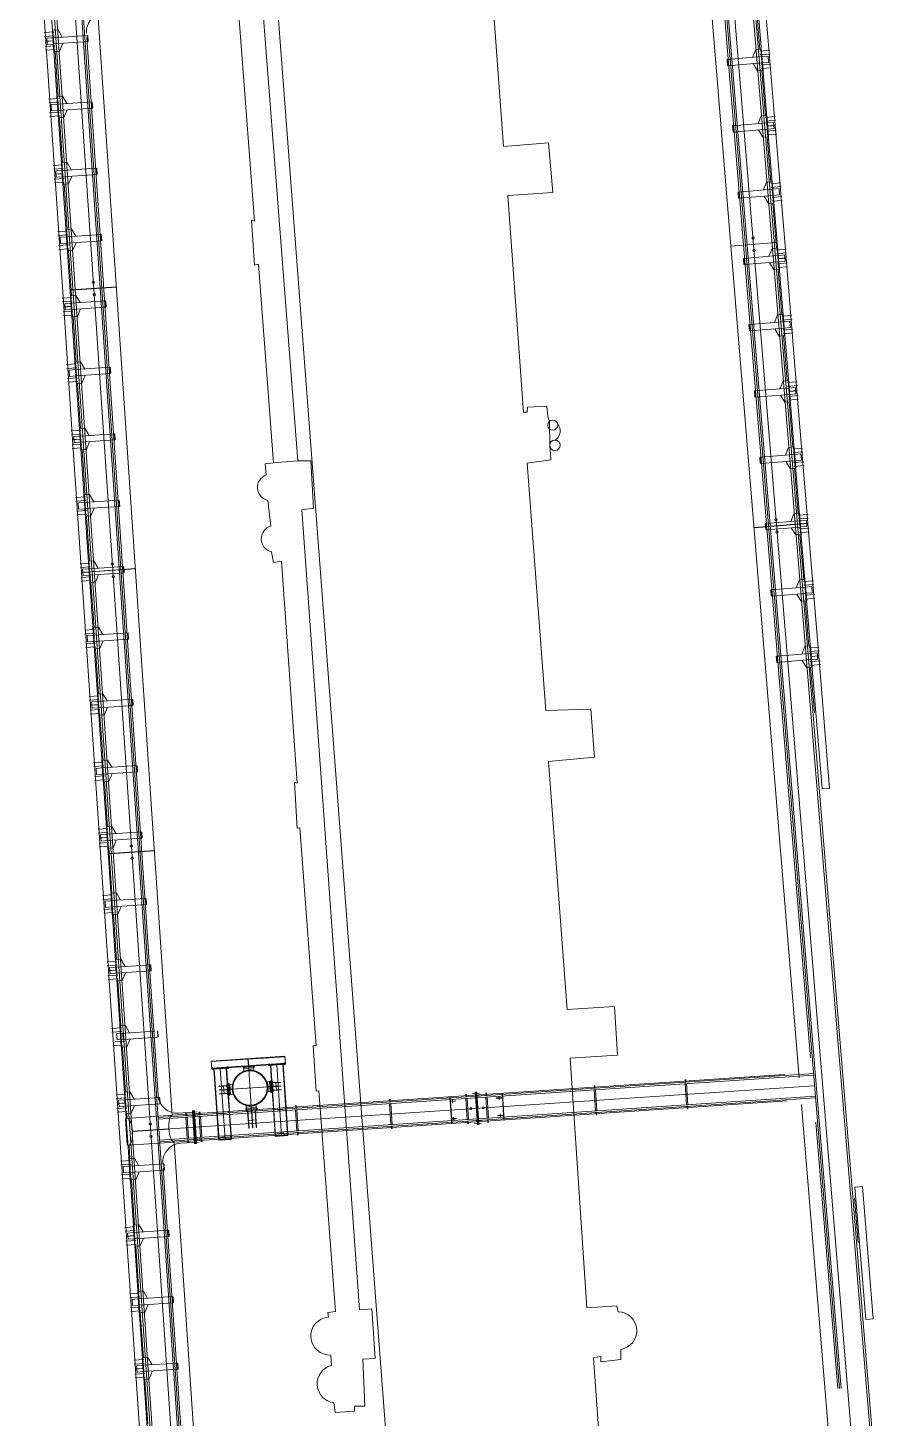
# Model space of a CAD drawing. Header units: millimetres. Extents: x 0 to 840, y 0 to 594.
# Drawn here: x 666.805 to 668.84, y 205.721 to 209.044 of the extents above; entities that cross this region are included whole.
import ezdxf

# ---------------------------------------------------------------- set-up
doc = ezdxf.new("R2010")
doc.units = ezdxf.units.MM
doc.layers.add('AC-0000-BESTAAND-co-06', color=1, linetype='Continuous')

msp = doc.modelspace()

# ---------------------------------------------------------------- linework, layer by layer
at = {"layer": 'AC-0000-BESTAAND-co-06', "linetype": 'Continuous', "lineweight": 13, "transparency": 33554687}
for p, q in [((668.3753, 210.5183), (668.8009, 205.3476)), ((668.3668, 210.3876), (668.7451, 205.7922)), ((668.3706, 210.3879), (668.749, 205.7925)), ((668.4307, 210.3929), (668.8351, 205.4805)), ((668.4355, 210.3933), (668.8399, 205.4809)), ((666.8565, 209.9923), (667.1812, 205.1853)), ((666.8191, 209.8064), (667.1197, 205.3643)), ((666.8239, 209.8067), (667.1245, 205.3647)), ((666.8841, 209.8108), (667.1632, 205.686)), ((666.888, 209.811), (667.1886, 205.369)), ((668.4318, 209.1756), (668.649, 206.5349)), ((668.4666, 209.123), (668.6758, 206.5823)), ((666.9731, 209.0676), (667.1502, 206.445)), ((668.5456, 209.0998), (668.5545, 208.9922)), ((666.8677, 209.0339), (666.844, 209.0323)), ((666.8683, 209.0249), (666.8446, 209.0233)), ((666.87, 209.001), (666.8462, 208.9993)), ((666.9478, 209.0258), (666.8663, 209.0203)), ((666.8664, 209.0197), (666.8673, 209.0059)), ((666.8673, 209.0053), (666.9488, 209.0108)), ((666.9457, 209.0206), (667.1175, 206.4814)), ((666.9488, 209.0108), (666.9478, 209.0258)), ((666.8706, 208.992), (666.8468, 208.9904)), ((666.8702, 208.9874), (666.8775, 208.8797)), ((668.4769, 208.9684), (668.5583, 208.9751)), ((668.4782, 208.9534), (668.4769, 208.9684)), ((668.5549, 208.9883), (668.5786, 208.9903)), ((668.5556, 208.9794), (668.5793, 208.9813)), ((668.5583, 208.9745), (668.5595, 208.9607)), ((668.5595, 208.9601), (668.4782, 208.9534)), ((668.5576, 208.9554), (668.5813, 208.9574)), ((668.5583, 208.9465), (668.582, 208.9484)), ((668.5592, 208.942), (668.5681, 208.8344)), ((666.8785, 208.8752), (666.8547, 208.8736)), ((666.8791, 208.8663), (666.8554, 208.8647)), ((666.8807, 208.8423), (666.857, 208.8407)), ((666.9585, 208.8671), (666.8771, 208.8616)), ((666.8771, 208.861), (666.878, 208.8472)), ((666.8781, 208.8466), (666.9595, 208.8522)), ((666.9595, 208.8522), (666.9585, 208.8671)), ((666.8813, 208.8333), (666.8576, 208.8317)), ((666.8809, 208.8288), (666.8882, 208.721)), ((668.49, 208.8099), (668.5713, 208.8166)), ((668.4912, 208.7949), (668.49, 208.8099)), ((668.5726, 208.8016), (668.4912, 208.7949)), ((668.5679, 208.8299), (668.5916, 208.8318)), ((668.5687, 208.8209), (668.5923, 208.8228)), ((668.5714, 208.816), (668.5725, 208.8022)), ((668.5706, 208.797), (668.5943, 208.7989)), ((668.5714, 208.788), (668.5951, 208.79)), ((668.5722, 208.7836), (668.5811, 208.6759)), ((666.8892, 208.7166), (666.8655, 208.715)), ((666.8898, 208.7076), (666.8661, 208.706)), ((666.9692, 208.7085), (666.8878, 208.703)), ((666.8878, 208.7024), (666.8888, 208.6886)), ((666.9702, 208.6935), (666.9692, 208.7085)), ((666.8914, 208.6837), (666.8677, 208.6821)), ((666.892, 208.6747), (666.8683, 208.6731)), ((666.8888, 208.688), (666.9702, 208.6935)), ((666.8917, 208.6702), (666.8989, 208.5624)), ((668.581, 208.6714), (668.6047, 208.6733)), ((668.503, 208.6514), (668.5844, 208.6581)), ((668.5043, 208.6365), (668.503, 208.6514)), ((668.5856, 208.6432), (668.5043, 208.6365)), ((668.5817, 208.6624), (668.6054, 208.6644)), ((668.5837, 208.6385), (668.6074, 208.6405)), ((668.5844, 208.6575), (668.5856, 208.6438)), ((668.5844, 208.6295), (668.6081, 208.6315)), ((668.5853, 208.6251), (668.5942, 208.5175)), ((666.8999, 208.558), (666.8762, 208.5564)), ((666.9005, 208.549), (666.8768, 208.5474)), ((666.98, 208.5499), (666.8985, 208.5443)), ((666.8986, 208.5437), (666.8995, 208.53)), ((666.981, 208.5349), (666.98, 208.5499)), ((666.9022, 208.525), (666.8784, 208.5234)), ((666.9028, 208.5161), (666.879, 208.5145)), ((666.8995, 208.5294), (666.981, 208.5349)), ((666.9024, 208.5115), (666.9096, 208.4038)), ((668.594, 208.5129), (668.6177, 208.5149)), ((668.5948, 208.504), (668.6184, 208.5059)), ((668.5161, 208.493), (668.5974, 208.4997)), ((668.5173, 208.478), (668.5161, 208.493)), ((668.5987, 208.4847), (668.5173, 208.478)), ((668.5967, 208.48), (668.6204, 208.482)), ((668.5975, 208.4991), (668.5986, 208.4853)), ((668.5975, 208.4711), (668.6211, 208.473)), ((668.5983, 208.4666), (668.6072, 208.359)), ((666.9107, 208.3993), (666.8869, 208.3977)), ((666.9113, 208.3903), (666.8876, 208.3887)), ((666.9907, 208.3912), (666.9093, 208.3857)), ((666.9093, 208.3851), (666.9102, 208.3713)), ((666.9103, 208.3707), (666.9917, 208.3762)), ((666.9917, 208.3762), (666.9907, 208.3912)), ((666.9129, 208.3664), (666.8892, 208.3648)), ((666.9135, 208.3574), (666.8898, 208.3558)), ((666.9131, 208.3529), (666.9204, 208.2451)), ((668.5291, 208.3345), (668.6105, 208.3412)), ((668.6071, 208.3545), (668.6307, 208.3564)), ((668.6078, 208.3455), (668.6315, 208.3474)), ((668.6105, 208.3406), (668.6117, 208.3269)), ((668.5304, 208.3196), (668.5291, 208.3345)), ((668.6117, 208.3263), (668.5304, 208.3196)), ((668.6098, 208.3216), (668.6335, 208.3235)), ((668.6105, 208.3126), (668.6342, 208.3146)), ((668.6114, 208.3082), (668.6202, 208.2005)), ((666.9214, 208.2407), (666.8977, 208.2391)), ((666.922, 208.2317), (666.8983, 208.2301)), ((666.9236, 208.2078), (666.8999, 208.2062)), ((667.0014, 208.2326), (666.92, 208.2271)), ((666.92, 208.2265), (666.921, 208.2127)), ((666.921, 208.2121), (667.0024, 208.2176)), ((667.0024, 208.2176), (667.0014, 208.2326)), ((666.9242, 208.1988), (666.9005, 208.1972)), ((666.9238, 208.1942), (666.9311, 208.0865)), ((668.5422, 208.176), (668.6235, 208.1827)), ((668.5434, 208.1611), (668.5422, 208.176)), ((668.6201, 208.196), (668.6438, 208.198)), ((668.6208, 208.187), (668.6445, 208.189)), ((668.6236, 208.1821), (668.6247, 208.1684)), ((668.6247, 208.1678), (668.5434, 208.1611)), ((668.6228, 208.1631), (668.6465, 208.1651)), ((668.6235, 208.1541), (668.6472, 208.1561)), ((668.6244, 208.1497), (668.6333, 208.0421)), ((666.9321, 208.0821), (666.9084, 208.0804)), ((666.9327, 208.0731), (666.909, 208.0715)), ((667.0122, 208.0739), (666.9307, 208.0684)), ((667.0132, 208.059), (667.0122, 208.0739)), ((666.9344, 208.0491), (666.9106, 208.0475)), ((666.935, 208.0402), (666.9113, 208.0385)), ((666.9308, 208.0678), (666.9317, 208.0541)), ((666.9318, 208.0535), (667.0132, 208.059)), ((668.6331, 208.0375), (668.6568, 208.0395)), ((666.9345, 208.0356), (666.9418, 207.9279)), ((668.5552, 208.0176), (668.6366, 208.0243)), ((668.5564, 208.0026), (668.5552, 208.0176)), ((668.6378, 208.0093), (668.5564, 208.0026)), ((668.6339, 208.0286), (668.6576, 208.0305)), ((668.6359, 208.0047), (668.6595, 208.0066)), ((668.6366, 208.0237), (668.6377, 208.0099)), ((668.6366, 207.9957), (668.6603, 207.9976)), ((668.6375, 207.9912), (668.6463, 207.8836)), ((666.9429, 207.9234), (666.9192, 207.9218)), ((666.9435, 207.9144), (666.9198, 207.9128)), ((667.0229, 207.9153), (666.9415, 207.9098)), ((666.9415, 207.9092), (666.9424, 207.8954)), ((667.0239, 207.9003), (667.0229, 207.9153)), ((666.9451, 207.8905), (666.9214, 207.8889)), ((666.9457, 207.8815), (666.922, 207.8799)), ((666.9425, 207.8948), (667.0239, 207.9003)), ((666.9452, 207.877), (666.9525, 207.7692)), ((668.6462, 207.8791), (668.6699, 207.881)), ((668.6469, 207.8701), (668.6706, 207.8721)), ((668.5683, 207.8591), (668.6496, 207.8658)), ((668.5695, 207.8442), (668.5683, 207.8591)), ((668.6508, 207.8509), (668.5695, 207.8442)), ((668.6489, 207.8462), (668.6726, 207.8481)), ((668.6496, 207.8372), (668.6733, 207.8392)), ((668.6497, 207.8652), (668.6508, 207.8515)), ((668.6505, 207.8328), (668.6594, 207.7251)), ((666.9536, 207.7648), (666.9299, 207.7632)), ((666.9542, 207.7558), (666.9305, 207.7542)), ((667.0336, 207.7567), (666.9522, 207.7512)), ((666.9522, 207.7506), (666.9532, 207.7368)), ((666.9532, 207.7362), (667.0347, 207.7417)), ((667.0347, 207.7417), (667.0336, 207.7567)), ((666.9558, 207.7319), (666.9321, 207.7303)), ((666.9564, 207.7229), (666.9327, 207.7213)), ((666.9559, 207.7183), (666.9632, 207.6106)), ((668.5813, 207.7007), (668.6627, 207.7073)), ((668.6592, 207.7206), (668.6829, 207.7226)), ((668.66, 207.7116), (668.6837, 207.7136)), ((668.6627, 207.7067), (668.6638, 207.693)), ((668.5825, 207.6857), (668.5813, 207.7007)), ((668.6639, 207.6924), (668.5825, 207.6857)), ((668.6619, 207.6877), (668.6856, 207.6897)), ((668.6627, 207.6788), (668.6864, 207.6807)), ((668.663, 207.6737), (668.6719, 207.566)), ((666.9643, 207.6061), (666.9406, 207.6045)), ((666.9649, 207.5972), (666.9412, 207.5956)), ((666.9666, 207.5732), (666.9429, 207.5716)), ((667.0444, 207.598), (666.9629, 207.5925)), ((666.963, 207.5919), (666.9639, 207.5782)), ((666.964, 207.5776), (667.0454, 207.5831)), ((667.0454, 207.5831), (667.0444, 207.598)), ((666.9672, 207.5642), (666.9435, 207.5626)), ((666.9667, 207.5597), (666.9739, 207.4519)), ((668.5944, 207.5422), (668.6757, 207.5489)), ((668.5956, 207.5272), (668.5944, 207.5422)), ((668.6723, 207.5621), (668.696, 207.5641)), ((668.673, 207.5532), (668.6967, 207.5551)), ((668.6757, 207.5483), (668.6769, 207.5345)), ((668.6769, 207.5339), (668.5956, 207.5272)), ((668.675, 207.5293), (668.6987, 207.5312)), ((668.6757, 207.5203), (668.6994, 207.5222)), ((668.6761, 207.5152), (668.6849, 207.4076)), ((666.9751, 207.4475), (666.9514, 207.4459)), ((667.0551, 207.4394), (666.9737, 207.4339)), ((667.0561, 207.4244), (667.0551, 207.4394)), ((666.9757, 207.4385), (666.952, 207.4369)), ((666.9773, 207.4146), (666.9536, 207.413)), ((666.9779, 207.4056), (666.9542, 207.404)), ((666.9737, 207.4333), (666.9747, 207.4195)), ((666.9747, 207.4189), (667.0561, 207.4244)), ((666.9774, 207.4011), (666.9847, 207.2933)), ((666.9858, 207.2889), (666.9621, 207.2873)), ((666.9864, 207.2799), (666.9627, 207.2783)), ((667.0658, 207.2808), (666.9844, 207.2752)), ((666.9845, 207.2746), (666.9854, 207.2609)), ((667.0669, 207.2658), (667.0658, 207.2808)), ((666.988, 207.2559), (666.9643, 207.2543)), ((666.9886, 207.247), (666.9649, 207.2454)), ((666.9854, 207.2603), (667.0669, 207.2658)), ((666.9881, 207.2424), (666.9954, 207.1347)), ((666.9965, 207.1302), (666.9728, 207.1286)), ((666.9972, 207.1213), (666.9734, 207.1196)), ((667.0766, 207.1221), (666.9951, 207.1166)), ((666.9952, 207.116), (666.9961, 207.1022)), ((666.9962, 207.1016), (667.0776, 207.1072)), ((667.0776, 207.1072), (667.0766, 207.1221)), ((666.9988, 207.0973), (666.9751, 207.0957)), ((666.9994, 207.0883), (666.9757, 207.0867)), ((666.9988, 207.0838), (667.0061, 206.976)), ((667.0073, 206.9716), (666.9836, 206.97)), ((667.0079, 206.9626), (666.9842, 206.961)), ((667.0873, 206.9635), (667.0059, 206.958)), ((667.0059, 206.9574), (667.0069, 206.9436)), ((667.0069, 206.943), (667.0883, 206.9485)), ((667.0883, 206.9485), (667.0873, 206.9635)), ((667.0095, 206.9387), (666.9858, 206.9371)), ((667.0101, 206.9297), (666.9864, 206.9281)), ((667.0095, 206.9251), (667.0168, 206.8174)), ((667.018, 206.813), (666.9943, 206.8114)), ((667.0186, 206.804), (666.9949, 206.8024)), ((667.0202, 206.78), (666.9965, 206.7784)), ((667.0981, 206.8048), (667.0166, 206.7993)), ((667.0167, 206.7987), (667.0176, 206.785)), ((667.0176, 206.7844), (667.0991, 206.7899)), ((667.0991, 206.7899), (667.0981, 206.8048)), ((667.0209, 206.7711), (666.9971, 206.7694)), ((667.0202, 206.7665), (667.0275, 206.6587)), ((667.0288, 206.6543), (667.005, 206.6527)), ((667.0294, 206.6453), (667.0056, 206.6437)), ((667.1088, 206.6462), (667.0274, 206.6407)), ((667.1158, 206.6317), (667.1148, 206.6467)), ((667.0316, 206.6124), (667.0079, 206.6108)), ((667.037, 206.6219), (667.0132, 206.6203)), ((667.0334, 206.6406), (667.0343, 206.6268)), ((667.0343, 206.6262), (667.1158, 206.6317)), ((667.031, 206.6079), (667.0382, 206.5001)), ((667.2433, 206.5743), (667.4194, 206.5861)), ((667.2434, 206.5732), (667.4195, 206.585)), ((667.4206, 206.5682), (667.4194, 206.5862)), ((667.1161, 206.4397), (668.6833, 206.5448)), ((667.1629, 206.4459), (668.6132, 206.5429)), ((667.2445, 206.5564), (667.2433, 206.5743)), ((667.2444, 206.5575), (667.4206, 206.5693)), ((667.2445, 206.5564), (667.4206, 206.5682)), ((667.2472, 206.5534), (667.2467, 206.5599)), ((667.2498, 206.5555), (667.2802, 206.5576)), ((667.2498, 206.5555), (667.2567, 206.4521)), ((667.2506, 206.5556), (667.262, 206.3862)), ((667.265, 206.5565), (667.2763, 206.3871)), ((667.2794, 206.5575), (667.2907, 206.3881)), ((667.2802, 206.5576), (667.2828, 206.5186)), ((667.2831, 206.5558), (667.2827, 206.5623)), ((667.3469, 206.5608), (667.3185, 206.5589)), ((667.3206, 206.5615), (667.3445, 206.5631)), ((667.3206, 206.5615), (667.3213, 206.5508)), ((667.3449, 206.5583), (667.3209, 206.5567)), ((667.3322, 206.5682), (667.3399, 206.4522)), ((667.3326, 206.5615), (667.3328, 206.5594)), ((667.3445, 206.5631), (667.3453, 206.5524)), ((667.3825, 206.5625), (667.382, 206.569)), ((667.3851, 206.5646), (667.3877, 206.5257)), ((667.3859, 206.5647), (667.3973, 206.3953)), ((667.4207, 206.567), (667.3911, 206.565)), ((667.4003, 206.5656), (667.4116, 206.3962)), ((667.4147, 206.5666), (667.426, 206.3972)), ((667.4155, 206.5667), (667.4224, 206.4633)), ((667.4184, 206.5649), (667.418, 206.5714)), ((667.0985, 206.4095), (668.6847, 206.5156)), ((667.1164, 206.4358), (668.6836, 206.5409)), ((667.273, 206.5145), (667.2735, 206.5064)), ((667.3941, 206.5141), (667.278, 206.5063)), ((667.2799, 206.5064), (667.3932, 206.514)), ((667.2828, 206.5186), (667.2844, 206.4947)), ((667.2832, 206.5187), (667.2938, 206.5194)), ((667.2832, 206.5187), (667.2848, 206.4947)), ((667.2854, 206.521), (667.2873, 206.4927)), ((667.288, 206.519), (667.2896, 206.495)), ((667.3873, 206.5257), (667.3767, 206.525)), ((667.3825, 206.5254), (667.3841, 206.5014)), ((667.3848, 206.5278), (667.3867, 206.4994)), ((667.3873, 206.5257), (667.3889, 206.5017)), ((667.3877, 206.5257), (667.3893, 206.5018)), ((667.3934, 206.5141), (667.3913, 206.5139)), ((667.398, 206.5229), (667.3985, 206.5149)), ((667.3986, 206.514), (667.3991, 206.5059)), ((667.0395, 206.4957), (667.0158, 206.4941)), ((667.0401, 206.4867), (667.0164, 206.4851)), ((667.1195, 206.4876), (667.0381, 206.4821)), ((667.0381, 206.4815), (667.0391, 206.4677)), ((667.1205, 206.4726), (667.1195, 206.4876)), ((667.1198, 206.3858), (668.6877, 206.491)), ((667.12, 206.3819), (668.688, 206.4871)), ((667.1673, 206.382), (668.6197, 206.4792)), ((667.2736, 206.5055), (667.2741, 206.4975)), ((667.2844, 206.4947), (667.2871, 206.4542)), ((667.2848, 206.4947), (667.2955, 206.4954)), ((667.3889, 206.5017), (667.3783, 206.501)), ((667.3893, 206.5018), (667.392, 206.4612)), ((667.8198, 206.4826), (667.8204, 206.4743)), ((667.8846, 206.4982), (667.868, 206.4971)), ((667.8785, 206.492), (667.8787, 206.4896)), ((667.8839, 206.4924), (667.8841, 206.49)), ((667.9312, 206.4901), (667.9317, 206.4819)), ((667.0417, 206.4628), (667.018, 206.4612)), ((667.0423, 206.4538), (667.0186, 206.4522)), ((667.0391, 206.4671), (667.1205, 206.4726)), ((667.1629, 206.4459), (667.0408, 206.4377)), ((667.0417, 206.4487), (667.0424, 206.4378)), ((667.2093, 206.453), (667.1647, 206.45)), ((667.2059, 206.447), (667.206, 206.4445)), ((667.2113, 206.4473), (667.2114, 206.4449)), ((667.2567, 206.4521), (667.261, 206.3883)), ((667.2871, 206.4542), (667.2914, 206.3903)), ((667.3536, 206.4614), (667.3252, 206.4595)), ((667.3276, 206.4573), (667.3269, 206.468)), ((667.3512, 206.4637), (667.3272, 206.4621)), ((667.3515, 206.4589), (667.3276, 206.4573)), ((667.3515, 206.4585), (667.3276, 206.4569)), ((667.3395, 206.4589), (667.3394, 206.4609)), ((667.3515, 206.4589), (667.3508, 206.4696)), ((667.392, 206.4612), (667.3963, 206.3974)), ((667.4224, 206.4633), (667.4267, 206.3995)), ((667.934, 206.4482), (667.9346, 206.44)), ((668.7471, 205.3432), (668.6542, 206.4712)), ((667.0408, 206.4377), (667.0391, 206.4376)), ((667.0391, 206.4376), (667.0434, 206.3737)), ((667.142, 206.4127), (667.0552, 206.4068)), ((667.1421, 206.4121), (667.0552, 206.4062)), ((667.3327, 206.4327), (667.3408, 206.4332)), ((667.3417, 206.4333), (667.3497, 206.4339)), ((667.8226, 206.4407), (667.8232, 206.4324)), ((667.8894, 206.4264), (667.8729, 206.4253)), ((667.8826, 206.4317), (667.8824, 206.4342)), ((667.888, 206.4321), (667.8878, 206.4345)), ((668.6884, 206.4289), (668.7409, 205.7918)), ((667.1673, 206.382), (667.0452, 206.3739)), ((667.1545, 206.3812), (667.2351, 205.1889)), ((667.2141, 206.3812), (667.1696, 206.3781)), ((667.2099, 206.3867), (667.2098, 206.3891)), ((667.2153, 206.387), (667.2152, 206.3895)), ((667.261, 206.3883), (667.2611, 206.3861)), ((667.2915, 206.3881), (667.2611, 206.3861)), ((667.2914, 206.3903), (667.2915, 206.3881)), ((667.3963, 206.3974), (667.3964, 206.3952)), ((667.3964, 206.3952), (667.4268, 206.3972)), ((667.4267, 206.3995), (667.4268, 206.3972)), ((667.0452, 206.3739), (667.0434, 206.3737)), ((667.0468, 206.374), (667.049, 206.3415)), ((667.0502, 206.337), (667.0265, 206.3354)), ((667.0508, 206.3281), (667.0271, 206.3265)), ((667.1303, 206.3289), (667.0488, 206.3234)), ((667.0489, 206.3228), (667.0498, 206.3091)), ((667.0498, 206.3085), (667.1313, 206.314)), ((667.1285, 206.3197), (667.1713, 205.6871)), ((667.1313, 206.314), (667.1303, 206.3289)), ((667.0525, 206.3041), (667.0287, 206.3025)), ((667.0531, 206.2951), (667.0293, 206.2935)), ((667.0524, 206.2906), (667.0597, 206.1828)), ((668.781, 206.2481), (668.7898, 206.1405)), ((667.061, 206.1784), (667.0372, 206.1768)), ((667.0616, 206.1694), (667.0379, 206.1678)), ((667.0632, 206.1455), (667.0395, 206.1439)), ((667.141, 206.1703), (667.0596, 206.1648)), ((667.0596, 206.1642), (667.0605, 206.1504)), ((667.0606, 206.1498), (667.142, 206.1553)), ((667.142, 206.1553), (667.141, 206.1703)), ((667.0638, 206.1365), (667.0401, 206.1349)), ((667.0631, 206.1319), (667.0704, 206.0242)), ((667.0717, 206.0198), (667.048, 206.0182)), ((667.0723, 206.0108), (667.0486, 206.0092)), ((667.1517, 206.0117), (667.0703, 206.0061)), ((667.1527, 205.9967), (667.1517, 206.0117)), ((667.0739, 205.9868), (667.0502, 205.9852)), ((667.0745, 205.9779), (667.0508, 205.9763)), ((667.0703, 206.0055), (667.0713, 205.9918)), ((667.0713, 205.9912), (667.1527, 205.9967)), ((667.0738, 205.9733), (667.0811, 205.8656)), ((667.0824, 205.8611), (667.0587, 205.8595)), ((667.083, 205.8522), (667.0593, 205.8505)), ((667.1625, 205.853), (667.081, 205.8475)), ((667.0811, 205.8469), (667.082, 205.8331)), ((667.1635, 205.8381), (667.1625, 205.853)), ((667.0847, 205.8282), (667.0609, 205.8266)), ((667.0853, 205.8192), (667.0615, 205.8176)), ((667.082, 205.8325), (667.1635, 205.8381)), ((667.0845, 205.8147), (667.0918, 205.7069))]:
    msp.add_line(p, q, dxfattribs=at)
at = {"layer": 'AC-0000-BESTAAND-co-06', "linetype": 'Continuous', "lineweight": 13, "transparency": 33554687, "flags": 128}
for points in [[(667.3642, 213.0054), (667.4226, 212.2094), (666.8049, 212.162), (666.8475, 211.5133), (666.9033, 210.9185), (666.9142, 210.7596), (666.8446, 210.7536), (666.8515, 210.6675), (666.9203, 210.6706), (666.9208, 210.6641), (667.2269, 210.6851), (667.2838, 210.689), (667.3457, 209.8785), (667.3461, 209.8293), (667.721, 204.8892)], [(667.3461, 209.8293), (667.309, 209.8284), (667.4501, 208.0089)], [(667.3919, 208.0042), (667.3564, 208.4788), (667.3469, 208.4766), (667.3394, 208.5846), (667.3471, 208.5815), (667.3066, 209.1058), (667.2991, 209.1035), (667.2919, 209.2129), (667.2985, 209.2124), (667.2635, 209.6862)], [(666.8883, 209.0067), (666.8805, 208.9881), (666.8686, 208.9873), (666.8651, 209.0382), (666.8771, 209.039), (666.8873, 209.0217)], [(668.5386, 208.9584), (668.549, 208.9412), (668.561, 208.9422), (668.5568, 208.993), (668.5449, 208.992), (668.5374, 208.9733)], [(666.899, 208.8481), (666.8913, 208.8295), (666.8793, 208.8287), (666.8758, 208.8796), (666.8878, 208.8804), (666.898, 208.863)], [(668.5516, 208.7999), (668.5621, 208.7827), (668.574, 208.7837), (668.5699, 208.8345), (668.5579, 208.8335), (668.5504, 208.8149)], [(666.9098, 208.6894), (666.902, 208.6709), (666.89, 208.6701), (666.8866, 208.7209), (666.8986, 208.7217), (666.9087, 208.7044)], [(668.5647, 208.6415), (668.5751, 208.6243), (668.5871, 208.6252), (668.5829, 208.6761), (668.5709, 208.6751), (668.5635, 208.6564)], [(666.9205, 208.5308), (666.9127, 208.5122), (666.9008, 208.5114), (666.8973, 208.5623), (666.9093, 208.5631), (666.9195, 208.5458)], [(668.5777, 208.483), (668.5882, 208.4658), (668.6001, 208.4668), (668.5959, 208.5176), (668.584, 208.5166), (668.5765, 208.4979)], [(666.9312, 208.3722), (666.9235, 208.3536), (666.9115, 208.3528), (666.9081, 208.4037), (666.92, 208.4045), (666.9302, 208.3871)], [(668.5908, 208.3245), (668.6012, 208.3073), (668.6132, 208.3083), (668.609, 208.3591), (668.597, 208.3582), (668.5895, 208.3395)], [(666.942, 208.2135), (666.9342, 208.195), (666.9222, 208.1941), (666.9188, 208.245), (666.9308, 208.2458), (666.941, 208.2285)], [(668.6038, 208.1661), (668.6143, 208.1489), (668.6262, 208.1499), (668.622, 208.2007), (668.6101, 208.1997), (668.6026, 208.181)], [(666.9527, 208.0549), (666.9449, 208.0363), (666.933, 208.0355), (666.9295, 208.0864), (666.9415, 208.0872), (666.9517, 208.0698)], [(668.6169, 208.0076), (668.6273, 207.9904), (668.6393, 207.9914), (668.6351, 208.0422), (668.6231, 208.0412), (668.6156, 208.0226)], [(667.6108, 205.75), (667.6053, 205.8623), (667.6352, 205.8638), (667.6274, 205.9824), (667.5975, 205.9802), (667.4596, 207.892), (667.4876, 207.8961), (667.4811, 208.0093), (667.4501, 208.0089), (667.3919, 208.0042), (667.3726, 208.0015)], [(666.9634, 207.8962), (666.9557, 207.8777), (666.9437, 207.8769), (666.9403, 207.9278), (666.9522, 207.9286), (666.9624, 207.9112)], [(668.6299, 207.8491), (668.6404, 207.8319), (668.6523, 207.8329), (668.6481, 207.8838), (668.6362, 207.8828), (668.6287, 207.8641)], [(666.9742, 207.7376), (666.9664, 207.719), (666.9544, 207.7182), (666.951, 207.7691), (666.963, 207.7699), (666.9732, 207.7526)], [(668.643, 207.6907), (668.6534, 207.6735), (668.6654, 207.6745), (668.6612, 207.7253), (668.6492, 207.7243), (668.6417, 207.7056)], [(666.9849, 207.579), (666.9771, 207.5604), (666.9652, 207.5596), (666.9617, 207.6105), (666.9737, 207.6113), (666.9839, 207.5939)], [(668.656, 207.5322), (668.6664, 207.515), (668.6784, 207.516), (668.6742, 207.5668), (668.6623, 207.5658), (668.6548, 207.5472)], [(666.9956, 207.4203), (666.9879, 207.4018), (666.9759, 207.401), (666.9725, 207.4518), (666.9844, 207.4526), (666.9946, 207.4353)], [(667.0064, 207.2617), (666.9986, 207.2431), (666.9866, 207.2423), (666.9832, 207.2932), (666.9952, 207.294), (667.0054, 207.2767)], [(667.0171, 207.1031), (667.0093, 207.0845), (666.9974, 207.0837), (666.9939, 207.1346), (667.0059, 207.1354), (667.0161, 207.118)], [(667.0278, 206.9444), (667.0201, 206.9259), (667.0081, 206.925), (667.0047, 206.9759), (667.0166, 206.9767), (667.0268, 206.9594)], [(667.0386, 206.7858), (667.0308, 206.7672), (667.0188, 206.7664), (667.0154, 206.8173), (667.0274, 206.8181), (667.0376, 206.8007)], [(667.0493, 206.6271), (667.0416, 206.6086), (667.0296, 206.6078), (667.0261, 206.6587), (667.0381, 206.6595), (667.0483, 206.6421)], [(667.0601, 206.4685), (667.0523, 206.4499), (667.0403, 206.4491), (667.0369, 206.5), (667.0488, 206.5008), (667.059, 206.4835)], [(667.0708, 206.3099), (667.063, 206.2913), (667.0511, 206.2905), (667.0476, 206.3414), (667.0596, 206.3422), (667.0698, 206.3248)], [(667.0815, 206.1512), (667.0738, 206.1327), (667.0618, 206.1319), (667.0583, 206.1827), (667.0703, 206.1836), (667.0805, 206.1662)], [(667.0923, 205.9926), (667.0845, 205.974), (667.0725, 205.9732), (667.0691, 206.0241), (667.0811, 206.0249), (667.0912, 206.0076)], [(667.103, 205.834), (667.0952, 205.8154), (667.0833, 205.8146), (667.0798, 205.8655), (667.0918, 205.8663), (667.102, 205.8489)]]:
    msp.add_lwpolyline(points, dxfattribs=at)
for points in [[(666.8262, 209.3284), (666.8477, 209.0118), (666.8656, 209.013), (666.8442, 209.3297)], [(668.5471, 209.1258), (668.5731, 208.8095), (668.5911, 208.811), (668.565, 209.1273)], [(666.8674, 208.9872), (666.8686, 208.9873), (666.8651, 209.0382), (666.8639, 209.0381)], [(666.8477, 209.0112), (666.8691, 208.6945), (666.8871, 208.6957), (666.8657, 209.0124)], [(666.8502, 209.0192), (666.8512, 209.0042), (666.8661, 209.0052), (666.8651, 209.0202)], [(666.9487, 209.0114), (666.9493, 209.0114), (666.9484, 209.0252), (666.9478, 209.0252)], [(668.4781, 208.954), (668.4775, 208.954), (668.4764, 208.9677), (668.477, 208.9678)], [(668.5622, 208.9423), (668.561, 208.9422), (668.5568, 208.993), (668.558, 208.9931)], [(668.5744, 208.9764), (668.5757, 208.9614), (668.5607, 208.9602), (668.5595, 208.9752)], [(666.8781, 208.8286), (666.8793, 208.8287), (666.8758, 208.8796), (666.8746, 208.8795)], [(666.8609, 208.8605), (666.8619, 208.8456), (666.8769, 208.8466), (666.8759, 208.8615)], [(666.9595, 208.8528), (666.9601, 208.8528), (666.9591, 208.8666), (666.9585, 208.8665)], [(668.5752, 208.7838), (668.574, 208.7837), (668.5699, 208.8345), (668.5711, 208.8346)], [(668.4912, 208.7955), (668.4906, 208.7955), (668.4894, 208.8093), (668.49, 208.8093)], [(668.5875, 208.8179), (668.5887, 208.803), (668.5738, 208.8017), (668.5725, 208.8167)], [(668.5732, 208.8089), (668.5992, 208.4926), (668.6172, 208.4941), (668.5911, 208.8104)], [(666.8716, 208.7019), (666.8726, 208.6869), (666.8876, 208.6879), (666.8866, 208.7029)], [(666.8888, 208.67), (666.89, 208.6701), (666.8866, 208.7209), (666.8854, 208.7209)], [(666.9702, 208.6941), (666.9708, 208.6942), (666.9699, 208.7079), (666.9693, 208.7079)], [(666.8692, 208.6939), (666.8906, 208.3772), (666.9086, 208.3784), (666.8871, 208.6951)], [(668.5883, 208.6253), (668.5871, 208.6252), (668.5829, 208.6761), (668.5841, 208.6762)], [(668.5042, 208.6371), (668.5036, 208.637), (668.5025, 208.6508), (668.5031, 208.6508)], [(668.6005, 208.6595), (668.6018, 208.6445), (668.5868, 208.6433), (668.5856, 208.6582)], [(666.8824, 208.5432), (666.8834, 208.5283), (666.8983, 208.5293), (666.8973, 208.5443)], [(666.8996, 208.5113), (666.9008, 208.5114), (666.8973, 208.5623), (666.8961, 208.5622)], [(666.9809, 208.5355), (666.9815, 208.5355), (666.9806, 208.5493), (666.98, 208.5493)], [(668.593, 208.5312), (668.5931, 208.5306), (668.4854, 208.5218), (668.4854, 208.5224)], [(668.6013, 208.4669), (668.6001, 208.4668), (668.5959, 208.5176), (668.5971, 208.5177)], [(668.5173, 208.4786), (668.5167, 208.4786), (668.5155, 208.4923), (668.5161, 208.4924)], [(668.6136, 208.501), (668.6148, 208.486), (668.5999, 208.4848), (668.5986, 208.4998)], [(668.5993, 208.492), (668.6253, 208.1757), (668.6432, 208.1771), (668.6172, 208.4935)], [(666.9103, 208.3527), (666.9115, 208.3528), (666.9081, 208.4037), (666.9069, 208.4036)], [(667.0167, 208.4248), (667.0167, 208.4242), (666.909, 208.417), (666.9089, 208.4176)], [(666.8906, 208.3766), (666.9121, 208.0599), (666.93, 208.0612), (666.9086, 208.3778)], [(666.8931, 208.3846), (666.8941, 208.3696), (666.9091, 208.3707), (666.9081, 208.3856)], [(666.9917, 208.3768), (666.9923, 208.3769), (666.9913, 208.3907), (666.9907, 208.3906)], [(668.6144, 208.3084), (668.6132, 208.3083), (668.609, 208.3591), (668.6102, 208.3592)], [(668.6266, 208.3425), (668.6278, 208.3276), (668.6129, 208.3264), (668.6117, 208.3413)], [(668.5303, 208.3202), (668.5297, 208.3201), (668.5286, 208.3339), (668.5292, 208.3339)], [(666.921, 208.1941), (666.9222, 208.1941), (666.9188, 208.245), (666.9176, 208.2449)], [(666.9038, 208.226), (666.9049, 208.211), (666.9198, 208.212), (666.9188, 208.227)], [(667.0024, 208.2182), (667.003, 208.2183), (667.0021, 208.232), (667.0015, 208.232)], [(668.5434, 208.1617), (668.5428, 208.1616), (668.5416, 208.1754), (668.5422, 208.1754)], [(668.6274, 208.1499), (668.6262, 208.1499), (668.622, 208.2007), (668.6232, 208.2008)], [(668.6397, 208.1841), (668.6409, 208.1691), (668.6259, 208.1679), (668.6247, 208.1828)], [(668.6254, 208.1751), (668.6514, 207.8587), (668.6693, 207.8602), (668.6433, 208.1765)], [(666.9318, 208.0354), (666.933, 208.0355), (666.9295, 208.0864), (666.9283, 208.0863)], [(667.0131, 208.0596), (667.0137, 208.0596), (667.0128, 208.0734), (667.0122, 208.0733)], [(666.9121, 208.0594), (666.9335, 207.7427), (666.9515, 207.7439), (666.9301, 208.0606)], [(666.9146, 208.0673), (666.9156, 208.0524), (666.9306, 208.0534), (666.9295, 208.0683)], [(668.6405, 207.9915), (668.6393, 207.9914), (668.6351, 208.0422), (668.6363, 208.0423)], [(668.5564, 208.0032), (668.5558, 208.0032), (668.5547, 208.0169), (668.5553, 208.017)], [(668.6527, 208.0256), (668.6539, 208.0107), (668.639, 208.0094), (668.6378, 208.0244)], [(666.9253, 207.9087), (666.9263, 207.8937), (666.9413, 207.8947), (666.9403, 207.9097)], [(666.9425, 207.8768), (666.9437, 207.8769), (666.9403, 207.9278), (666.9391, 207.9277)], [(667.0239, 207.9009), (667.0245, 207.901), (667.0235, 207.9147), (667.0229, 207.9147)], [(668.6535, 207.833), (668.6523, 207.8329), (668.6481, 207.8838), (668.6493, 207.8838)], [(668.6484, 207.8585), (668.6485, 207.8579), (668.5408, 207.849), (668.5408, 207.8496)], [(668.5694, 207.8448), (668.5688, 207.8447), (668.5677, 207.8585), (668.5683, 207.8585)], [(668.6658, 207.8671), (668.667, 207.8522), (668.652, 207.851), (668.6508, 207.8659)], [(668.6514, 207.8581), (668.6775, 207.5418), (668.6954, 207.5433), (668.6694, 207.8596)], [(666.9336, 207.7421), (666.955, 207.4254), (666.973, 207.4266), (666.9515, 207.7433)], [(666.936, 207.7501), (666.9371, 207.7351), (666.952, 207.7361), (666.951, 207.7511)], [(666.9532, 207.7181), (666.9544, 207.7182), (666.951, 207.7691), (666.9498, 207.769)], [(667.062, 207.7514), (667.062, 207.7508), (666.9543, 207.7435), (666.9542, 207.7441)], [(667.0346, 207.7423), (667.0352, 207.7423), (667.0343, 207.7561), (667.0337, 207.7561)], [(668.6666, 207.6746), (668.6654, 207.6745), (668.6612, 207.7253), (668.6624, 207.7254)], [(668.6788, 207.7087), (668.68, 207.6937), (668.6651, 207.6925), (668.6638, 207.7074)], [(668.5825, 207.6863), (668.5819, 207.6863), (668.5808, 207.7), (668.5814, 207.7001)], [(666.964, 207.5595), (666.9652, 207.5596), (666.9617, 207.6105), (666.9605, 207.6104)], [(666.9468, 207.5914), (666.9478, 207.5765), (666.9628, 207.5775), (666.9617, 207.5924)], [(667.0453, 207.5837), (667.0459, 207.5837), (667.045, 207.5975), (667.0444, 207.5974)], [(668.5955, 207.5278), (668.5949, 207.5278), (668.5938, 207.5415), (668.5944, 207.5416)], [(668.6796, 207.5161), (668.6784, 207.516), (668.6742, 207.5668), (668.6754, 207.5669)], [(668.6918, 207.5502), (668.6931, 207.5353), (668.6781, 207.534), (668.6769, 207.549)], [(668.6775, 207.5412), (668.7036, 207.2249), (668.7215, 207.2264), (668.6955, 207.5427)], [(666.9747, 207.4009), (666.9759, 207.401), (666.9725, 207.4518), (666.9713, 207.4518)], [(667.0561, 207.425), (667.0567, 207.4251), (667.0558, 207.4388), (667.0552, 207.4388)], [(666.955, 207.4248), (666.9765, 207.1081), (666.9944, 207.1093), (666.973, 207.426)], [(666.9575, 207.4328), (666.9585, 207.4178), (666.9735, 207.4188), (666.9725, 207.4338)], [(666.9683, 207.2741), (666.9693, 207.2592), (666.9842, 207.2602), (666.9832, 207.2752)], [(666.9854, 207.2422), (666.9866, 207.2423), (666.9832, 207.2932), (666.982, 207.2931)], [(667.0668, 207.2664), (667.0674, 207.2664), (667.0665, 207.2802), (667.0659, 207.2802)], [(666.9765, 207.1075), (666.9979, 206.7909), (667.0159, 206.7921), (666.9945, 207.1087)], [(666.979, 207.1155), (666.98, 207.1005), (666.995, 207.1016), (666.994, 207.1165)], [(666.9962, 207.0836), (666.9974, 207.0837), (666.9939, 207.1346), (666.9927, 207.1345)], [(667.0776, 207.1077), (667.0782, 207.1078), (667.0772, 207.1216), (667.0766, 207.1215)], [(667.1078, 207.0779), (667.1079, 207.0773), (667.0001, 207.07), (667.0001, 207.0706)], [(667.0069, 206.925), (667.0081, 206.925), (667.0047, 206.9759), (667.0035, 206.9758)], [(666.9897, 206.9569), (666.9907, 206.9419), (667.0057, 206.9429), (667.0047, 206.9579)], [(667.0883, 206.9491), (667.0889, 206.9492), (667.088, 206.9629), (667.0874, 206.9629)], [(667.0177, 206.7663), (667.0188, 206.7664), (667.0154, 206.8173), (667.0142, 206.8172)], [(666.998, 206.7903), (667.0194, 206.4736), (667.0374, 206.4748), (667.0159, 206.7915)], [(667.0005, 206.7982), (667.0015, 206.7833), (667.0164, 206.7843), (667.0154, 206.7993)], [(667.099, 206.7905), (667.0996, 206.7905), (667.0987, 206.8043), (667.0981, 206.8042)], [(667.0284, 206.6077), (667.0296, 206.6078), (667.0261, 206.6587), (667.0249, 206.6586)], [(667.1157, 206.6323), (667.1163, 206.6323), (667.1154, 206.6461), (667.1148, 206.6461)], [(667.0172, 206.6401), (667.0182, 206.6251), (667.0332, 206.6261), (667.0321, 206.6411)], [(667.3311, 206.5791), (667.3321, 206.5634), (667.3329, 206.5634), (667.3318, 206.5791)], [(667.2853, 206.5591), (667.2854, 206.5579), (667.2446, 206.5552), (667.2445, 206.5564)], [(667.3209, 206.5567), (667.3206, 206.5615), (667.32, 206.5614), (667.3203, 206.5566)], [(667.3206, 206.5615), (667.3206, 206.5615), (667.3445, 206.5631), (667.3445, 206.5631)], [(667.3449, 206.5583), (667.3445, 206.5631), (667.3451, 206.5631), (667.3455, 206.5583)], [(667.3799, 206.5655), (667.3799, 206.5643), (667.4207, 206.567), (667.4206, 206.5682)], [(667.281, 206.5151), (667.2619, 206.5138), (667.2618, 206.5147), (667.2809, 206.516)], [(667.2848, 206.4947), (667.2824, 206.4946), (667.2808, 206.5185), (667.2832, 206.5187)], [(667.288, 206.519), (667.2832, 206.5187), (667.2831, 206.5193), (667.2879, 206.5196)], [(667.3825, 206.5254), (667.3873, 206.5257), (667.3873, 206.5263), (667.3825, 206.526)], [(667.3889, 206.5017), (667.3913, 206.5019), (667.3897, 206.5259), (667.3873, 206.5257)], [(667.39, 206.5224), (667.4091, 206.5237), (667.4091, 206.5246), (667.3899, 206.5233)], [(667.3906, 206.5134), (667.4097, 206.5147), (667.4097, 206.5156), (667.3905, 206.5143)], [(668.376, 206.5201), (668.3794, 206.4701), (668.3824, 206.4703), (668.379, 206.5203)], [(667.0219, 206.481), (667.0229, 206.466), (667.0379, 206.467), (667.0369, 206.482)], [(667.0391, 206.4491), (667.0403, 206.4491), (667.0369, 206.5), (667.0357, 206.4999)], [(667.1205, 206.4732), (667.1211, 206.4732), (667.1202, 206.487), (667.1196, 206.487)], [(667.2816, 206.5061), (667.2625, 206.5048), (667.2624, 206.5057), (667.2815, 206.507)], [(667.2822, 206.498), (667.263, 206.4967), (667.2631, 206.4958), (667.2822, 206.4971)], [(667.2896, 206.495), (667.2848, 206.4947), (667.2848, 206.4941), (667.2896, 206.4944)], [(667.3841, 206.5014), (667.3889, 206.5017), (667.389, 206.5011), (667.3842, 206.5008)], [(667.3911, 206.5053), (667.4103, 206.5066), (667.4103, 206.5057), (667.3912, 206.5045)], [(667.8137, 206.4889), (667.8186, 206.4251), (667.8192, 206.4252), (667.8143, 206.4889)], [(667.826, 206.4797), (667.8261, 206.4788), (667.8141, 206.478), (667.814, 206.4789)], [(667.8547, 206.4852), (667.858, 206.4353), (667.855, 206.4351), (667.8517, 206.485)], [(667.8858, 206.4912), (667.8858, 206.4918), (667.8729, 206.491), (667.8729, 206.4904)], [(667.8744, 206.5006), (667.8796, 206.4227), (667.8814, 206.4228), (667.8762, 206.5007)], [(667.8762, 206.5007), (667.8814, 206.4228), (667.8832, 206.423), (667.8779, 206.5008)], [(667.8995, 206.4882), (667.9029, 206.4383), (667.9058, 206.4385), (667.9025, 206.4884)], [(667.9254, 206.4864), (667.9255, 206.4855), (667.9374, 206.4863), (667.9374, 206.4872)], [(667.9396, 206.4974), (667.9433, 206.4335), (667.9427, 206.4335), (667.939, 206.4974)], [(668.1587, 206.5056), (668.1621, 206.4556), (668.1651, 206.4558), (668.1617, 206.5058)], [(667.0195, 206.473), (667.0409, 206.1563), (667.0588, 206.1575), (667.0374, 206.4742)], [(667.1985, 206.4553), (667.2037, 206.3774), (667.2061, 206.3776), (667.2009, 206.4554)], [(667.2131, 206.4462), (667.2131, 206.4468), (667.2002, 206.4459), (667.2003, 206.4453)], [(667.2009, 206.4554), (667.2061, 206.3776), (667.2085, 206.3778), (667.2032, 206.4556)], [(667.2145, 206.4423), (667.2179, 206.3924), (667.2209, 206.3926), (667.2175, 206.4425)], [(667.3272, 206.4621), (667.3276, 206.4573), (667.327, 206.4573), (667.3267, 206.462)], [(667.3276, 206.4573), (667.3277, 206.4549), (667.3517, 206.4565), (667.3515, 206.4589)], [(667.3312, 206.4551), (667.3339, 206.4144), (667.333, 206.4144), (667.3303, 206.4551)], [(667.3393, 206.4557), (667.342, 206.415), (667.3429, 206.415), (667.3402, 206.4557)], [(667.3482, 206.4563), (667.351, 206.4156), (667.3519, 206.4156), (667.3491, 206.4563)], [(667.3512, 206.4637), (667.3515, 206.4589), (667.3521, 206.4589), (667.3518, 206.4637)], [(667.445, 206.4578), (667.4483, 206.4079), (667.4513, 206.4081), (667.448, 206.458)], [(667.6695, 206.4728), (667.6728, 206.4229), (667.6758, 206.4231), (667.6725, 206.473)], [(667.9282, 206.4445), (667.9283, 206.4436), (667.9403, 206.4444), (667.9402, 206.4453)], [(667.0385, 206.437), (667.0427, 206.3742), (667.0433, 206.3742), (667.0391, 206.4371)], [(667.1826, 206.4402), (667.186, 206.3902), (667.189, 206.3904), (667.1856, 206.4404)], [(667.8289, 206.4378), (667.8289, 206.4369), (667.8169, 206.4361), (667.8169, 206.437)], [(667.8897, 206.4335), (667.8897, 206.4329), (667.8769, 206.432), (667.8768, 206.4326)], [(667.217, 206.3884), (667.2171, 206.3878), (667.2042, 206.387), (667.2042, 206.3876)], [(667.2909, 206.3881), (667.291, 206.3875), (667.2618, 206.3855), (667.2617, 206.3861)], [(667.397, 206.3952), (667.3971, 206.3947), (667.4263, 206.3966), (667.4262, 206.3972)], [(667.0327, 206.3223), (667.0337, 206.3074), (667.0486, 206.3084), (667.0476, 206.3233)], [(667.0499, 206.2904), (667.0511, 206.2905), (667.0476, 206.3414), (667.0464, 206.3413)], [(667.1312, 206.3146), (667.1318, 206.3146), (667.1309, 206.3284), (667.1303, 206.3283)], [(668.7819, 206.2735), (668.8079, 205.9572), (668.8259, 205.9586), (668.7998, 206.275)], [(667.0606, 206.1318), (667.0618, 206.1319), (667.0583, 206.1827), (667.0571, 206.1827)], [(667.0409, 206.1557), (667.0624, 205.839), (667.0803, 205.8402), (667.0589, 206.1569)], [(667.0434, 206.1637), (667.0444, 206.1487), (667.0594, 206.1497), (667.0584, 206.1647)], [(667.142, 206.1559), (667.1426, 206.156), (667.1416, 206.1697), (667.141, 206.1697)], [(667.0713, 205.9731), (667.0725, 205.9732), (667.0691, 206.0241), (667.0679, 206.024)], [(667.1527, 205.9973), (667.1533, 205.9973), (667.1524, 206.0111), (667.1518, 206.0111)], [(667.0541, 206.0051), (667.0551, 205.9901), (667.0701, 205.9911), (667.0691, 206.0061)], [(667.0649, 205.8464), (667.0659, 205.8314), (667.0808, 205.8325), (667.0798, 205.8474)], [(667.0821, 205.8145), (667.0833, 205.8146), (667.0798, 205.8655), (667.0786, 205.8654)], [(667.1634, 205.8387), (667.164, 205.8387), (667.1631, 205.8525), (667.1625, 205.8524)], [(667.0624, 205.8384), (667.0838, 205.5218), (667.1018, 205.523), (667.0804, 205.8396)]]:
    msp.add_lwpolyline(points, close=True, dxfattribs=at)
for points in [[(668.214, 205.0726), (668.1568, 205.8657), (668.1746, 205.869), (668.1749, 205.8558), (668.2222, 205.8611), (668.2223, 205.8857), (668.2223, 205.8857, 0.921759), (668.216, 205.9755), (668.216, 205.9755), (668.213, 205.9894), (668.1408, 205.9847), (668.1014, 206.5819), (668.2143, 206.5886), (668.2074, 206.705), (668.094, 206.698), (668.0491, 207.2908), (668.1597, 207.3006), (668.1506, 207.4156), (668.043, 207.4124), (667.9984, 208.0031), (668.0548, 208.0112), (668.0546, 208.025), (668.0526, 208.0449), (668.0517, 208.1034), (668.0482, 208.1144), (668.0451, 208.1399), (667.9994, 208.1376), (667.9988, 208.1252), (667.9895, 208.125), (667.9521, 208.6432), (668.0595, 208.6502), (668.0495, 208.7687), (667.9418, 208.7603), (667.904, 209.2827)], [(667.6108, 205.75), (667.5859, 205.7496), (667.5855, 205.7379), (667.5396, 205.7347), (667.5363, 205.7577), (667.5363, 205.7577, -0.820638), (667.5305, 205.8472), (667.5305, 205.8472), (667.5291, 205.8721), (667.5291, 205.8721, -0.990795), (667.5233, 205.9628), (667.5233, 205.9628), (667.5224, 205.9735), (667.5406, 205.9758), (667.5008, 206.5032), (667.4941, 206.5025), (667.4873, 206.6111), (667.4942, 206.6113), (667.4548, 207.132), (667.449, 207.1312), (667.4423, 207.24), (667.4484, 207.239), (667.411, 207.7691), (667.3918, 207.766), (667.3873, 207.7912), (667.3873, 207.7912, -0.757832), (667.3856, 207.8533), (667.3856, 207.8533), (667.3788, 207.9143), (667.3788, 207.9143, -0.752569), (667.375, 207.9754), (667.375, 207.9754), (667.3726, 208.0015)]]:
    msp.add_lwpolyline(points, format="xyb", dxfattribs=at)
for points in [[(668.1616, 206.5097), (668.1616, 206.51), (668.1605, 206.5099), (668.1605, 206.5099, -0.414214), (668.16, 206.5103), (668.16, 206.5103), (668.1597, 206.5148), (668.1597, 206.5148, -0.414214), (668.1601, 206.5152), (668.1601, 206.5152), (668.1612, 206.5153), (668.1612, 206.5156), (668.1579, 206.5154), (668.1579, 206.5151), (668.159, 206.5152), (668.159, 206.5152, -0.414214), (668.1595, 206.5148), (668.1595, 206.5148), (668.1598, 206.5103), (668.1598, 206.5103, -0.414214), (668.1594, 206.5099), (668.1594, 206.5099), (668.1583, 206.5098), (668.1583, 206.5095)], [(668.3789, 206.5242), (668.3789, 206.5245), (668.3778, 206.5244), (668.3778, 206.5244, -0.414214), (668.3774, 206.5248), (668.3774, 206.5248), (668.3771, 206.5293), (668.3771, 206.5293, -0.414214), (668.3774, 206.5297), (668.3774, 206.5297), (668.3786, 206.5298), (668.3785, 206.5301), (668.3752, 206.5299), (668.3753, 206.5296), (668.3764, 206.5296), (668.3764, 206.5296, -0.414214), (668.3768, 206.5293), (668.3768, 206.5293), (668.3771, 206.5248), (668.3771, 206.5248, -0.414214), (668.3767, 206.5243), (668.3767, 206.5243), (668.3756, 206.5243), (668.3756, 206.5239)], [(667.6724, 206.4769), (667.6724, 206.4773), (667.6713, 206.4772), (667.6713, 206.4772, -0.414214), (667.6708, 206.4776), (667.6708, 206.4776), (667.6705, 206.482), (667.6705, 206.482, -0.414214), (667.6709, 206.4825), (667.6709, 206.4825), (667.672, 206.4826), (667.672, 206.4829), (667.6687, 206.4827), (667.6687, 206.4823), (667.6698, 206.4824), (667.6698, 206.4824, -0.414214), (667.6703, 206.482), (667.6703, 206.482), (667.6706, 206.4776), (667.6706, 206.4776, -0.414214), (667.6702, 206.4771), (667.6702, 206.4771), (667.6691, 206.477), (667.6691, 206.4767)], [(667.8513, 206.4889), (667.8512, 206.4892), (667.8523, 206.4893), (667.8523, 206.4893, 0.414214), (667.8527, 206.4898), (667.8527, 206.4898), (667.8524, 206.4942), (667.8524, 206.4942, 0.414214), (667.852, 206.4946), (667.852, 206.4946), (667.8509, 206.4945), (667.8509, 206.4949), (667.8542, 206.4951), (667.8542, 206.4948), (667.8531, 206.4947), (667.8531, 206.4947, 0.414214), (667.8527, 206.4942), (667.8527, 206.4942), (667.853, 206.4898), (667.853, 206.4898, 0.414214), (667.8534, 206.4894), (667.8534, 206.4894), (667.8545, 206.4894), (667.8545, 206.4891)], [(667.9024, 206.4923), (667.9024, 206.4927), (667.9013, 206.4926), (667.9013, 206.4926, -0.414214), (667.9008, 206.493), (667.9008, 206.493), (667.9005, 206.4974), (667.9005, 206.4974, -0.414214), (667.9009, 206.4979), (667.9009, 206.4979), (667.902, 206.498), (667.902, 206.4983), (667.8987, 206.4981), (667.8987, 206.4977), (667.8998, 206.4978), (667.8998, 206.4978, -0.414214), (667.9003, 206.4974), (667.9003, 206.4974), (667.9006, 206.493), (667.9006, 206.493, -0.414214), (667.9002, 206.4925), (667.9002, 206.4925), (667.8991, 206.4924), (667.8991, 206.4921)], [(667.1855, 206.4443), (667.1855, 206.4446), (667.1844, 206.4445), (667.1844, 206.4445, -0.414214), (667.1839, 206.4449), (667.1839, 206.4449), (667.1836, 206.4494), (667.1836, 206.4494, -0.414214), (667.184, 206.4498), (667.184, 206.4498), (667.1851, 206.4499), (667.1851, 206.4502), (667.1818, 206.45), (667.1818, 206.4497), (667.1829, 206.4498), (667.1829, 206.4498, -0.414214), (667.1834, 206.4494), (667.1837, 206.4449), (667.1837, 206.4449, -0.414214), (667.1833, 206.4445), (667.1833, 206.4445), (667.1822, 206.4444), (667.1822, 206.4441)], [(667.2174, 206.4464), (667.2174, 206.4468), (667.2163, 206.4467), (667.2163, 206.4467, -0.414214), (667.2158, 206.4471), (667.2158, 206.4471), (667.2155, 206.4515), (667.2155, 206.4515, -0.414214), (667.2159, 206.452), (667.2159, 206.452), (667.217, 206.4521), (667.217, 206.4524), (667.2137, 206.4522), (667.2137, 206.4518), (667.2148, 206.4519), (667.2148, 206.4519, -0.414214), (667.2153, 206.4515), (667.2153, 206.4515), (667.2156, 206.4471), (667.2156, 206.4471, -0.414214), (667.2152, 206.4466), (667.2152, 206.4466), (667.2141, 206.4465), (667.2141, 206.4462)], [(667.4479, 206.4619), (667.4479, 206.4622), (667.4468, 206.4622), (667.4468, 206.4622, -0.414214), (667.4463, 206.4626), (667.4463, 206.4626), (667.446, 206.467), (667.446, 206.467, -0.414214), (667.4464, 206.4675), (667.4464, 206.4675), (667.4475, 206.4675), (667.4475, 206.4679), (667.4442, 206.4676), (667.4442, 206.4673), (667.4453, 206.4674), (667.4453, 206.4674, -0.414214), (667.4458, 206.467), (667.4458, 206.467), (667.4461, 206.4625), (667.4461, 206.4625, -0.414214), (667.4457, 206.4621), (667.4457, 206.4621), (667.4446, 206.462), (667.4446, 206.4617)], [(668.1655, 206.452), (668.1655, 206.4516), (668.1644, 206.4516), (668.1644, 206.4516, 0.414214), (668.164, 206.4511), (668.164, 206.4511), (668.1643, 206.4467), (668.1643, 206.4467, 0.414214), (668.1647, 206.4463), (668.1647, 206.4463), (668.1659, 206.4463), (668.1659, 206.446), (668.1626, 206.4458), (668.1626, 206.4461), (668.1637, 206.4462), (668.1637, 206.4462, 0.414214), (668.1641, 206.4466), (668.1641, 206.4466), (668.1638, 206.4511), (668.1638, 206.4511, 0.414214), (668.1633, 206.4515), (668.1633, 206.4515), (668.1622, 206.4514), (668.1622, 206.4517)], [(668.3828, 206.4664), (668.3828, 206.4661), (668.3817, 206.466), (668.3817, 206.466, 0.414214), (668.3813, 206.4656), (668.3813, 206.4656), (668.3816, 206.4611), (668.3816, 206.4611, 0.414214), (668.3821, 206.4607), (668.3821, 206.4607), (668.3832, 206.4608), (668.3832, 206.4605), (668.3799, 206.4603), (668.3799, 206.4606), (668.381, 206.4607), (668.381, 206.4607, 0.414214), (668.3814, 206.4611), (668.3814, 206.4611), (668.3811, 206.4656), (668.3811, 206.4656, 0.414214), (668.3806, 206.466), (668.3806, 206.466), (668.3795, 206.4659), (668.3795, 206.4662)], [(667.6762, 206.4192), (667.6763, 206.4189), (667.6752, 206.4188), (667.6752, 206.4188, 0.414214), (667.6748, 206.4184), (667.6748, 206.4184), (667.6751, 206.4139), (667.6751, 206.4139, 0.414214), (667.6755, 206.4135), (667.6755, 206.4135), (667.6766, 206.4136), (667.6766, 206.4133), (667.6734, 206.4131), (667.6733, 206.4134), (667.6744, 206.4134), (667.6744, 206.4134, 0.414214), (667.6748, 206.4139), (667.6748, 206.4139), (667.6745, 206.4184), (667.6745, 206.4184, 0.414214), (667.6741, 206.4188), (667.6741, 206.4188), (667.673, 206.4187), (667.673, 206.419)], [(667.8551, 206.4312), (667.8551, 206.4309), (667.8562, 206.4309), (667.8562, 206.4309, -0.414214), (667.8567, 206.4306), (667.8567, 206.4306), (667.857, 206.4261), (667.857, 206.4261, -0.414214), (667.8566, 206.4256), (667.8566, 206.4256), (667.8555, 206.4256), (667.8555, 206.4252), (667.8588, 206.4255), (667.8588, 206.4258), (667.8577, 206.4257), (667.8577, 206.4257, -0.414214), (667.8572, 206.4261), (667.8572, 206.4261), (667.8569, 206.4306), (667.8569, 206.4306, -0.414214), (667.8573, 206.431), (667.8573, 206.431), (667.8584, 206.4311), (667.8584, 206.4314)], [(667.9063, 206.4346), (667.9063, 206.4343), (667.9052, 206.4342), (667.9052, 206.4342, 0.414214), (667.9048, 206.4338), (667.9048, 206.4338), (667.9051, 206.4293), (667.9051, 206.4293, 0.414214), (667.9055, 206.4289), (667.9055, 206.4289), (667.9066, 206.429), (667.9067, 206.4287), (667.9034, 206.4284), (667.9033, 206.4288), (667.9044, 206.4288), (667.9044, 206.4288, 0.414214), (667.9048, 206.4293), (667.9048, 206.4293), (667.9045, 206.4338), (667.9045, 206.4338, 0.414214), (667.9041, 206.4341), (667.9041, 206.4341), (667.903, 206.4341), (667.903, 206.4344)], [(667.1894, 206.3866), (667.1894, 206.3862), (667.1883, 206.3862), (667.1883, 206.3862, 0.414214), (667.1879, 206.3857), (667.1879, 206.3857), (667.1882, 206.3813), (667.1882, 206.3813, 0.414214), (667.1886, 206.3809), (667.1886, 206.3809), (667.1897, 206.3809), (667.1898, 206.3806), (667.1865, 206.3804), (667.1864, 206.3807), (667.1876, 206.3808), (667.1876, 206.3808, 0.414214), (667.1879, 206.3812), (667.1879, 206.3812), (667.1876, 206.3857), (667.1876, 206.3857, 0.414214), (667.1872, 206.3861), (667.1872, 206.3861), (667.1861, 206.386), (667.1861, 206.3863)], [(667.2213, 206.3887), (667.2213, 206.3884), (667.2202, 206.3883), (667.2202, 206.3883, 0.414214), (667.2198, 206.3879), (667.2198, 206.3879), (667.2201, 206.3834), (667.2201, 206.3834, 0.414214), (667.2205, 206.383), (667.2205, 206.383), (667.2216, 206.3831), (667.2217, 206.3828), (667.2184, 206.3825), (667.2184, 206.3829), (667.2195, 206.3829), (667.2195, 206.3829, 0.414214), (667.2198, 206.3834), (667.2198, 206.3834), (667.2196, 206.3879), (667.2196, 206.3879, 0.414214), (667.2191, 206.3882), (667.2191, 206.3882), (667.218, 206.3882), (667.218, 206.3885)], [(667.4518, 206.4042), (667.4518, 206.4039), (667.4507, 206.4038), (667.4507, 206.4038, 0.414214), (667.4503, 206.4034), (667.4503, 206.4034), (667.4506, 206.3989), (667.4506, 206.3989, 0.414214), (667.451, 206.3985), (667.451, 206.3985), (667.4521, 206.3986), (667.4521, 206.3982), (667.4489, 206.398), (667.4488, 206.3984), (667.4499, 206.3984), (667.4499, 206.3984, 0.414214), (667.4503, 206.3989), (667.4503, 206.3989), (667.45, 206.4033), (667.45, 206.4033, 0.414214), (667.4496, 206.4037), (667.4496, 206.4037), (667.4485, 206.4037), (667.4485, 206.404)]]:
    msp.add_lwpolyline(points, format="xyb", close=True, dxfattribs=at)
at = {"layer": 'AC-0000-BESTAAND-co-06', "linetype": 'Continuous', "lineweight": 13, "transparency": 33554687}
for centre, radius in [((668.538, 208.5414), 0.0027), ((668.5405, 208.5115), 0.0027), ((666.9616, 208.4359), 0.0027), ((666.9636, 208.4059), 0.0027), ((668.0597, 208.0945), 0.012), ((668.065, 208.0462), 0.0124), ((668.5934, 207.8687), 0.0027), ((668.5958, 207.8388), 0.0027), ((667.0071, 207.7624), 0.0027), ((667.0091, 207.7325), 0.0027), ((667.0526, 207.0889), 0.0027), ((667.0546, 207.059), 0.0027), ((667.3361, 206.5102), 0.0426), ((667.3361, 206.5102), 0.0426), ((667.3361, 206.5102), 0.0411), ((667.3361, 206.5102), 0.000928), ((667.8638, 206.4608), 0.0027), ((667.8937, 206.4628), 0.0027), ((667.0975, 206.4244), 0.0027), ((667.0995, 206.3945), 0.0027)]:
    msp.add_circle(centre, radius, dxfattribs=at)
for centre, radius, start, end in [((666.9899, 209.0341), 0.045, 93.8288, 183.8712), ((667.3361, 206.5102), 0.0432, 77.6994, 109.9552), ((667.3361, 206.5102), 0.0432, 167.7005, 199.9562), ((667.3361, 206.5102), 0.0432, 347.7005, 19.9562), ((667.1617, 206.4949), 0.045, 183.8712, 273.8716), ((667.3361, 206.5102), 0.0432, 257.6994, 289.9552), ((667.1726, 206.3332), 0.045, 93.8716, 183.8712)]:
    msp.add_arc(centre, radius, start, end, dxfattribs=at)
at = {"layer": 'AC-0000-BESTAAND-co-06', "linetype": 'Continuous', "lineweight": 13, "transparency": 33554687, "extrusion": (0, 0, -1)}
msp.add_arc((-668.0497, 208.0803), 0.0276, 141.3366, 232.2436, dxfattribs=at)
at = {"layer": 'AC-0000-BESTAAND-co-06', "linetype": 'Continuous', "lineweight": 13, "transparency": 33554687}
for centre, major_axis, ratio in [((667.1524, 206.4131), (0.0022, -0.0319), 0.32793), ((667.4072, 206.4623), (0.0152, 0.001), 0.253598), ((667.2762, 206.3893), (-0.0152, -0.001), 0.253598)]:
    msp.add_ellipse(centre, major_axis=major_axis, ratio=ratio, start_param=3.141593, end_param=6.283185, dxfattribs=at)
at = {"layer": 'AC-0000-BESTAAND-co-06', "linetype": 'Continuous', "lineweight": 13, "transparency": 33554687, "extrusion": (0, 0, -1)}
for centre, major_axis, ratio in [((667.2719, 206.4531), (-0.0152, -0.001), 0.253598), ((667.0446, 206.4059), (0.0022, -0.0319), 0.32793), ((667.4115, 206.3984), (0.0152, 0.001), 0.253598)]:
    msp.add_ellipse(centre, major_axis=major_axis, ratio=ratio, start_param=3.141593, end_param=6.283185, dxfattribs=at)

doc.saveas('drawing.dxf')
